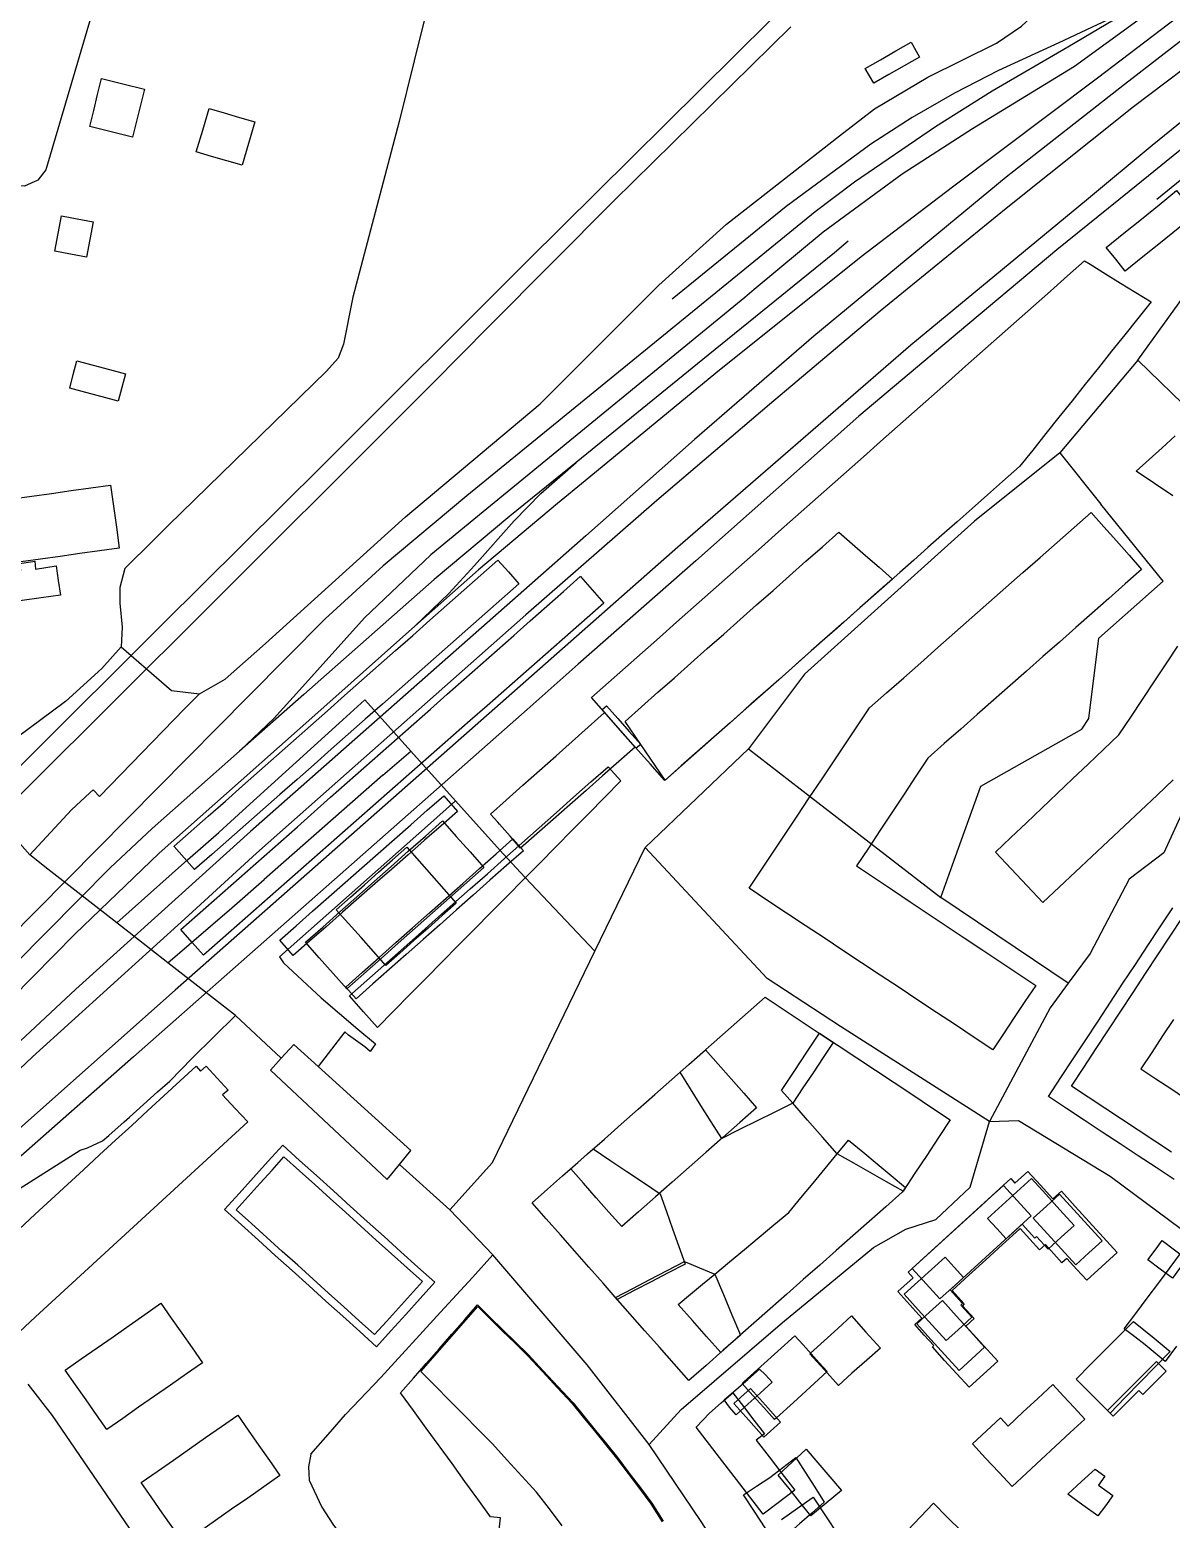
# Model space of a CAD drawing. Header units: metres. Extents: x 2526939 to 2528079, y 1150869 to 1152142.
# Drawn here: x 2527423.9 to 2527670.6, y 1151388.5 to 1151710.4 of the extents above; entities that cross this region are included whole.
import ezdxf

# ---------------------------------------------------------------- set-up
doc = ezdxf.new("R2010")
doc.units = ezdxf.units.M
for name, color, linetype in [('Buildings', 7, 'Continuous'), ('Rail', 7, 'Continuous'), ('Roads', 7, 'Continuous')]:
    doc.layers.add(name, color=color, linetype=linetype)

msp = doc.modelspace()

# ---------------------------------------------------------------- linework, layer by layer
at = {"layer": 'Buildings'}
for points in [[(2527604.447, 1151702.004), (2527607.752, 1151703.896), (2527611.057, 1151705.788), (2527614.362, 1151707.68), (2527616.196, 1151704.476), (2527612.891, 1151702.584), (2527609.586, 1151700.692), (2527606.281, 1151698.8), (2527604.447, 1151702.004)], [(2527448.7, 1151697.546), (2527447.843, 1151694.094), (2527446.987, 1151690.643), (2527446.13, 1151687.191), (2527441.512, 1151688.338), (2527436.894, 1151689.485), (2527437.751, 1151692.936), (2527438.608, 1151696.388), (2527439.465, 1151699.839), (2527444.083, 1151698.693), (2527448.7, 1151697.546)], [(2527472.554, 1151690.475), (2527471.177, 1151685.774), (2527469.8, 1151681.073), (2527466.509, 1151682.036), (2527463.219, 1151682.998), (2527459.928, 1151683.961), (2527461.304, 1151688.664), (2527462.68, 1151693.366), (2527465.971, 1151692.402), (2527469.263, 1151691.439), (2527472.554, 1151690.475)], [(2527675.873, 1151670.499), (2527672.068, 1151667.426), (2527668.263, 1151664.353), (2527664.459, 1151661.279), (2527660.654, 1151658.206), (2527658.587, 1151660.765), (2527656.52, 1151663.324), (2527660.325, 1151666.397), (2527664.13, 1151669.471), (2527667.934, 1151672.544), (2527671.739, 1151675.617), (2527673.806, 1151673.058), (2527675.873, 1151670.499)], [(2527437.64, 1151668.86), (2527436.92, 1151665.047), (2527436.199, 1151661.234), (2527432.76, 1151661.884), (2527429.321, 1151662.534), (2527430.041, 1151666.347), (2527430.761, 1151670.159), (2527434.201, 1151669.51), (2527437.64, 1151668.86)], [(2527605.819, 1151587.678), (2527602.097, 1151584.383), (2527598.375, 1151581.088), (2527594.654, 1151577.793), (2527590.932, 1151574.497), (2527587.21, 1151571.202), (2527583.489, 1151567.907), (2527579.767, 1151564.612), (2527576.045, 1151561.317), (2527572.323, 1151558.022), (2527568.602, 1151554.726), (2527564.88, 1151551.431), (2527561.158, 1151548.136), (2527557.984, 1151551.721), (2527554.81, 1151555.306), (2527551.637, 1151558.89), (2527548.463, 1151562.475), (2527545.289, 1151566.06), (2527548.964, 1151569.314), (2527552.639, 1151572.567), (2527556.314, 1151575.821), (2527559.988, 1151579.074), (2527563.663, 1151582.328), (2527567.338, 1151585.582), (2527571.013, 1151588.835), (2527574.688, 1151592.089), (2527578.363, 1151595.343), (2527582.038, 1151598.596), (2527585.712, 1151601.85), (2527589.387, 1151605.103), (2527593.062, 1151608.357), (2527596.737, 1151611.611), (2527600.412, 1151614.864), (2527604.087, 1151618.118), (2527607.762, 1151621.372), (2527611.437, 1151624.625), (2527615.111, 1151627.879), (2527618.786, 1151631.132), (2527622.461, 1151634.386), (2527626.136, 1151637.64), (2527629.811, 1151640.893), (2527633.486, 1151644.147), (2527637.161, 1151647.401), (2527640.835, 1151650.654), (2527644.51, 1151653.908), (2527648.185, 1151657.161), (2527651.86, 1151660.415), (2527653.056, 1151659.688), (2527656.344, 1151657.656), (2527659.633, 1151655.623), (2527662.921, 1151653.59), (2527666.209, 1151651.558), (2527663.368, 1151648.002), (2527660.527, 1151644.445), (2527657.687, 1151640.889), (2527654.846, 1151637.332), (2527652.005, 1151633.776), (2527649.164, 1151630.22), (2527646.323, 1151626.663), (2527643.483, 1151623.107), (2527640.642, 1151619.55), (2527637.801, 1151615.994), (2527634.142, 1151612.754), (2527630.867, 1151609.855), (2527627.592, 1151606.955), (2527624.317, 1151604.056), (2527621.042, 1151601.156), (2527617.997, 1151598.46), (2527614.953, 1151595.765), (2527611.908, 1151593.069), (2527608.864, 1151590.374), (2527605.819, 1151587.678)], [(2527444.646, 1151636.023), (2527443.861, 1151633.077), (2527443.075, 1151630.13), (2527439.571, 1151631.064), (2527436.067, 1151631.999), (2527432.563, 1151632.933), (2527433.349, 1151635.879), (2527434.134, 1151638.824), (2527437.638, 1151637.89), (2527441.142, 1151636.957), (2527444.646, 1151636.023)], [(2527443.286, 1151598.376), (2527439.036, 1151597.775), (2527434.785, 1151597.174), (2527430.535, 1151596.573), (2527426.285, 1151595.973), (2527422.035, 1151595.372), (2527417.784, 1151594.771), (2527413.534, 1151594.17), (2527412.892, 1151598.707), (2527412.251, 1151603.243), (2527411.609, 1151607.78), (2527415.86, 1151608.381), (2527420.11, 1151608.982), (2527424.361, 1151609.583), (2527428.611, 1151610.185), (2527432.862, 1151610.786), (2527437.112, 1151611.387), (2527441.363, 1151611.988), (2527442.004, 1151607.451), (2527442.645, 1151602.913), (2527443.286, 1151598.376)], [(2527641.293, 1151503.849), (2527638.978, 1151500.379), (2527636.662, 1151496.908), (2527634.347, 1151493.438), (2527632.031, 1151489.967), (2527627.979, 1151492.651), (2527623.927, 1151495.336), (2527619.875, 1151498.02), (2527615.823, 1151500.705), (2527611.771, 1151503.389), (2527607.719, 1151506.074), (2527603.667, 1151508.758), (2527599.615, 1151511.443), (2527595.563, 1151514.127), (2527591.511, 1151516.812), (2527587.459, 1151519.496), (2527583.407, 1151522.181), (2527579.355, 1151524.865), (2527581.959, 1151528.766), (2527584.564, 1151532.666), (2527587.168, 1151536.567), (2527589.772, 1151540.467), (2527592.377, 1151544.368), (2527594.981, 1151548.269), (2527597.585, 1151552.169), (2527600.189, 1151556.07), (2527602.794, 1151559.97), (2527605.398, 1151563.871), (2527609.081, 1151567.116), (2527612.763, 1151570.361), (2527616.446, 1151573.606), (2527620.128, 1151576.851), (2527623.811, 1151580.096), (2527627.494, 1151583.341), (2527631.176, 1151586.585), (2527634.859, 1151589.83), (2527638.542, 1151593.075), (2527642.224, 1151596.32), (2527645.907, 1151599.565), (2527649.589, 1151602.81), (2527653.272, 1151606.055), (2527656, 1151602.978), (2527658.727, 1151599.9), (2527661.455, 1151596.823), (2527664.182, 1151593.745), (2527660.629, 1151590.61), (2527657.075, 1151587.475), (2527653.522, 1151584.34), (2527649.968, 1151581.205), (2527646.415, 1151578.07), (2527642.862, 1151574.935), (2527639.308, 1151571.8), (2527635.755, 1151568.665), (2527632.202, 1151565.53), (2527628.648, 1151562.395), (2527625.095, 1151559.26), (2527621.541, 1151556.125), (2527617.988, 1151552.99), (2527615.421, 1151549.105), (2527612.854, 1151545.219), (2527610.288, 1151541.333), (2527607.721, 1151537.448), (2527605.154, 1151533.563), (2527602.587, 1151529.677), (2527606.458, 1151527.094), (2527610.328, 1151524.511), (2527614.199, 1151521.929), (2527618.069, 1151519.346), (2527621.94, 1151516.763), (2527625.811, 1151514.18), (2527629.681, 1151511.597), (2527633.552, 1151509.015), (2527637.422, 1151506.432), (2527641.293, 1151503.849)], [(2527610.341, 1151591.682), (2527606.832, 1151588.575), (2527603.323, 1151585.468), (2527599.814, 1151582.361), (2527596.305, 1151579.255), (2527592.796, 1151576.148), (2527589.287, 1151573.041), (2527585.778, 1151569.934), (2527582.268, 1151566.827), (2527578.759, 1151563.72), (2527575.25, 1151560.613), (2527571.741, 1151557.507), (2527568.232, 1151554.4), (2527564.723, 1151551.293), (2527561.214, 1151548.186), (2527559.052, 1151551.37), (2527556.891, 1151554.554), (2527554.729, 1151557.738), (2527552.567, 1151560.922), (2527556.12, 1151564.067), (2527559.673, 1151567.213), (2527563.225, 1151570.358), (2527566.778, 1151573.504), (2527570.331, 1151576.649), (2527573.884, 1151579.795), (2527577.436, 1151582.94), (2527580.989, 1151586.086), (2527584.542, 1151589.231), (2527588.095, 1151592.377), (2527591.647, 1151595.522), (2527595.2, 1151598.668), (2527598.753, 1151601.813), (2527601.65, 1151599.28), (2527604.547, 1151596.748), (2527607.444, 1151594.215), (2527610.341, 1151591.682)], [(2527417.294, 1151592.805), (2527421.988, 1151593.545), (2527421.818, 1151595.069), (2527425.057, 1151595.527), (2527425.188, 1151593.8), (2527429.667, 1151594.501), (2527430.11, 1151591.363), (2527430.553, 1151588.225), (2527426.431, 1151587.643), (2527422.31, 1151587.06), (2527418.188, 1151586.478), (2527417.741, 1151589.642), (2527417.294, 1151592.805)], [(2527529.625, 1151590.633), (2527525.937, 1151587.384), (2527522.25, 1151584.134), (2527518.562, 1151580.885), (2527514.875, 1151577.636), (2527511.187, 1151574.386), (2527507.5, 1151571.137), (2527503.812, 1151567.888), (2527500.124, 1151564.638), (2527496.437, 1151561.389), (2527492.749, 1151558.14), (2527489.062, 1151554.891), (2527485.374, 1151551.641), (2527481.686, 1151548.392), (2527477.999, 1151545.143), (2527474.311, 1151541.893), (2527470.624, 1151538.644), (2527466.936, 1151535.395), (2527463.249, 1151532.145), (2527459.561, 1151528.896), (2527457.333, 1151531.404), (2527455.105, 1151533.911), (2527455.155, 1151533.955), (2527458.835, 1151537.208), (2527462.515, 1151540.462), (2527466.196, 1151543.715), (2527469.876, 1151546.969), (2527473.556, 1151550.222), (2527477.236, 1151553.476), (2527480.916, 1151556.729), (2527484.597, 1151559.983), (2527488.277, 1151563.236), (2527491.957, 1151566.49), (2527495.637, 1151569.743), (2527499.318, 1151572.997), (2527502.998, 1151576.25), (2527506.678, 1151579.504), (2527510.358, 1151582.757), (2527514.038, 1151586.011), (2527517.719, 1151589.264), (2527521.399, 1151592.518), (2527525.079, 1151595.771), (2527527.352, 1151593.202), (2527529.625, 1151590.633)], [(2527547.968, 1151586.458), (2527544.363, 1151583.288), (2527540.759, 1151580.118), (2527537.154, 1151576.948), (2527533.549, 1151573.778), (2527529.944, 1151570.607), (2527526.34, 1151567.437), (2527522.735, 1151564.267), (2527519.13, 1151561.097), (2527515.525, 1151557.927), (2527511.921, 1151554.757), (2527508.316, 1151551.587), (2527504.711, 1151548.417), (2527501.106, 1151545.246), (2527497.502, 1151542.076), (2527493.897, 1151538.906), (2527490.292, 1151535.736), (2527486.687, 1151532.566), (2527483.083, 1151529.396), (2527479.478, 1151526.226), (2527475.873, 1151523.056), (2527472.268, 1151519.885), (2527468.664, 1151516.715), (2527465.059, 1151513.545), (2527461.454, 1151510.375), (2527459.026, 1151513.15), (2527456.598, 1151515.925), (2527460.193, 1151519.103), (2527463.788, 1151522.281), (2527467.383, 1151525.459), (2527470.978, 1151528.637), (2527474.573, 1151531.815), (2527478.168, 1151534.993), (2527481.763, 1151538.171), (2527485.358, 1151541.349), (2527488.953, 1151544.527), (2527492.548, 1151547.705), (2527496.143, 1151550.883), (2527499.738, 1151554.061), (2527503.333, 1151557.238), (2527506.928, 1151560.416), (2527510.523, 1151563.594), (2527514.118, 1151566.772), (2527517.713, 1151569.95), (2527521.308, 1151573.128), (2527524.903, 1151576.306), (2527528.498, 1151579.484), (2527532.093, 1151582.662), (2527535.688, 1151585.84), (2527539.283, 1151589.018), (2527542.878, 1151592.196), (2527542.916, 1151592.23), (2527545.442, 1151589.344), (2527547.968, 1151586.458)], [(2527554.752, 1151555.372), (2527551.215, 1151552.247), (2527547.677, 1151549.122), (2527544.14, 1151545.997), (2527540.602, 1151542.873), (2527537.065, 1151539.748), (2527533.527, 1151536.623), (2527529.99, 1151533.498), (2527527.714, 1151536.093), (2527525.438, 1151538.688), (2527525.048, 1151539.133), (2527523.49, 1151540.909), (2527526.88, 1151543.921), (2527530.473, 1151547.113), (2527534.065, 1151550.306), (2527537.658, 1151553.498), (2527541.125, 1151556.578), (2527544.592, 1151559.659), (2527548.059, 1151562.739), (2527548.154, 1151562.824), (2527551.453, 1151559.098), (2527554.752, 1151555.372)], [(2527555.938, 1151555.956), (2527554.983, 1151555.111), (2527552.52, 1151557.892), (2527550.058, 1151560.674), (2527547.595, 1151563.455), (2527548.55, 1151564.301), (2527551.013, 1151561.519), (2527553.475, 1151558.738), (2527555.938, 1151555.956)], [(2527551.655, 1151548.043), (2527548.148, 1151544.493), (2527544.64, 1151540.942), (2527541.133, 1151537.392), (2527537.626, 1151533.842), (2527534.119, 1151530.292), (2527530.611, 1151526.741), (2527527.104, 1151523.191), (2527523.597, 1151519.641), (2527520.09, 1151516.091), (2527516.582, 1151512.54), (2527513.075, 1151508.99), (2527509.568, 1151505.44), (2527506.061, 1151501.89), (2527502.553, 1151498.339), (2527499.046, 1151494.789), (2527496.028, 1151498.194), (2527493.01, 1151501.599), (2527496.735, 1151504.901), (2527500.461, 1151508.203), (2527504.186, 1151511.506), (2527507.912, 1151514.808), (2527511.637, 1151518.11), (2527515.363, 1151521.412), (2527519.088, 1151524.714), (2527522.814, 1151528.017), (2527526.539, 1151531.319), (2527530.265, 1151534.621), (2527533.99, 1151537.923), (2527537.716, 1151541.225), (2527541.441, 1151544.528), (2527545.167, 1151547.83), (2527548.892, 1151551.132), (2527551.655, 1151548.043)], [(2527516.353, 1151541.448), (2527512.803, 1151538.337), (2527509.252, 1151535.227), (2527505.702, 1151532.116), (2527502.151, 1151529.005), (2527498.601, 1151525.895), (2527495.051, 1151522.784), (2527491.5, 1151519.673), (2527487.95, 1151516.562), (2527484.399, 1151513.452), (2527480.849, 1151510.341), (2527477.943, 1151513.657), (2527481.487, 1151516.775), (2527485.031, 1151519.893), (2527488.575, 1151523.011), (2527492.119, 1151526.129), (2527495.663, 1151529.248), (2527499.206, 1151532.366), (2527502.75, 1151535.484), (2527506.294, 1151538.602), (2527509.838, 1151541.72), (2527513.382, 1151544.838), (2527516.353, 1151541.448)], [(2527522.05, 1151529.367), (2527518.349, 1151526.087), (2527514.649, 1151522.807), (2527510.948, 1151519.527), (2527507.248, 1151516.247), (2527503.547, 1151512.967), (2527499.846, 1151509.687), (2527496.146, 1151506.407), (2527492.445, 1151503.127), (2527489.474, 1151506.479), (2527486.502, 1151509.832), (2527483.531, 1151513.184), (2527487.232, 1151516.464), (2527490.932, 1151519.745), (2527494.633, 1151523.025), (2527498.333, 1151526.305), (2527502.034, 1151529.585), (2527505.734, 1151532.866), (2527509.435, 1151536.146), (2527513.135, 1151539.426), (2527516.107, 1151536.073), (2527519.078, 1151532.72), (2527522.05, 1151529.367)], [(2527530.589, 1151532.981), (2527526.976, 1151529.782), (2527523.362, 1151526.583), (2527519.749, 1151523.383), (2527516.135, 1151520.184), (2527512.522, 1151516.985), (2527508.908, 1151513.786), (2527505.295, 1151510.587), (2527501.681, 1151507.387), (2527498.068, 1151504.188), (2527494.454, 1151500.989), (2527492.209, 1151503.524), (2527495.822, 1151506.723), (2527499.436, 1151509.922), (2527503.05, 1151513.122), (2527506.663, 1151516.321), (2527510.277, 1151519.52), (2527513.89, 1151522.719), (2527517.504, 1151525.918), (2527521.117, 1151529.118), (2527524.731, 1151532.317), (2527528.344, 1151535.516), (2527530.589, 1151532.981)], [(2527516.082, 1151521.654), (2527513.039, 1151518.957), (2527509.996, 1151516.259), (2527506.952, 1151513.562), (2527503.909, 1151510.864), (2527500.866, 1151508.167), (2527498.192, 1151511.184), (2527495.518, 1151514.201), (2527492.843, 1151517.218), (2527490.169, 1151520.235), (2527493.212, 1151522.932), (2527496.255, 1151525.63), (2527499.298, 1151528.327), (2527502.341, 1151531.025), (2527505.384, 1151533.722), (2527508.059, 1151530.705), (2527510.733, 1151527.688), (2527513.408, 1151524.671), (2527516.082, 1151521.654)], [(2527588.792, 1151478.418), (2527584.954, 1151476.513), (2527581.116, 1151474.609), (2527577.278, 1151472.704), (2527573.44, 1151470.799), (2527571.196, 1151474.378), (2527568.953, 1151477.957), (2527566.709, 1151481.536), (2527564.465, 1151485.115), (2527568.14, 1151488.356), (2527571.816, 1151491.597), (2527575.491, 1151494.838), (2527579.167, 1151498.079), (2527582.842, 1151501.32), (2527586.523, 1151498.883), (2527590.204, 1151496.447), (2527593.884, 1151494.01), (2527597.565, 1151491.573), (2527595.372, 1151488.284), (2527593.179, 1151484.996), (2527590.985, 1151481.707), (2527588.792, 1151478.418)], [(2527622.835, 1151474.843), (2527620.284, 1151470.994), (2527617.733, 1151467.145), (2527615.181, 1151463.295), (2527612.63, 1151459.446), (2527609.078, 1151461.452), (2527605.526, 1151463.458), (2527601.973, 1151465.465), (2527598.421, 1151467.471), (2527595.208, 1151471.118), (2527591.995, 1151474.766), (2527588.782, 1151478.413), (2527586.336, 1151481.168), (2527589.073, 1151485.302), (2527591.81, 1151489.437), (2527594.547, 1151493.571), (2527598.588, 1151490.896), (2527602.629, 1151488.22), (2527606.67, 1151485.545), (2527610.712, 1151482.869), (2527614.753, 1151480.194), (2527618.794, 1151477.518), (2527622.835, 1151474.843)], [(2527580.99, 1151477.451), (2527577.347, 1151474.239), (2527573.704, 1151471.026), (2527570.061, 1151467.814), (2527566.419, 1151464.602), (2527562.776, 1151461.389), (2527559.133, 1151458.177), (2527555.49, 1151454.964), (2527551.847, 1151451.752), (2527549.089, 1151454.879), (2527546.332, 1151458.007), (2527543.574, 1151461.134), (2527540.816, 1151464.261), (2527544.459, 1151467.473), (2527548.102, 1151470.686), (2527551.745, 1151473.898), (2527555.388, 1151477.111), (2527559.03, 1151480.323), (2527562.673, 1151483.535), (2527566.316, 1151486.748), (2527569.959, 1151489.96), (2527572.717, 1151486.833), (2527575.475, 1151483.706), (2527578.232, 1151480.578), (2527580.99, 1151477.451)], [(2527605.319, 1151452.881), (2527601.753, 1151449.737), (2527598.188, 1151446.592), (2527594.622, 1151443.448), (2527591.056, 1151440.303), (2527587.491, 1151437.159), (2527583.925, 1151434.014), (2527580.359, 1151430.87), (2527576.794, 1151427.725), (2527573.228, 1151424.581), (2527570.173, 1151428.04), (2527567.117, 1151431.5), (2527564.062, 1151434.959), (2527566.693, 1151437.144), (2527569.325, 1151439.329), (2527571.956, 1151441.514), (2527575.153, 1151444.169), (2527578.35, 1151446.824), (2527581.547, 1151449.479), (2527584.744, 1151452.134), (2527587.941, 1151454.789), (2527590.561, 1151457.96), (2527593.181, 1151461.13), (2527595.801, 1151464.301), (2527598.421, 1151467.471), (2527600.877, 1151470.443), (2527603.947, 1151467.892), (2527607.016, 1151465.341), (2527610.086, 1151462.79), (2527613.155, 1151460.239), (2527612.443, 1151459.164), (2527608.881, 1151456.023), (2527605.319, 1151452.881)], [(2527511.444, 1151439.719), (2527508.304, 1151436.238), (2527505.164, 1151432.757), (2527502.023, 1151429.275), (2527498.883, 1151425.794), (2527495.233, 1151429.086), (2527491.583, 1151432.378), (2527487.934, 1151435.67), (2527484.284, 1151438.962), (2527480.634, 1151442.255), (2527476.984, 1151445.547), (2527473.335, 1151448.839), (2527469.685, 1151452.131), (2527466.035, 1151455.423), (2527469.175, 1151458.904), (2527472.316, 1151462.386), (2527475.456, 1151465.867), (2527478.596, 1151469.348), (2527482.246, 1151466.056), (2527485.896, 1151462.764), (2527489.545, 1151459.472), (2527493.195, 1151456.18), (2527496.845, 1151452.887), (2527500.495, 1151449.595), (2527504.144, 1151446.303), (2527507.794, 1151443.011), (2527511.444, 1151439.719)], [(2527508.774, 1151439.863), (2527506.193, 1151437.001), (2527503.612, 1151434.14), (2527501.03, 1151431.278), (2527498.449, 1151428.416), (2527495.126, 1151431.413), (2527491.803, 1151434.411), (2527488.48, 1151437.408), (2527485.157, 1151440.406), (2527481.833, 1151443.403), (2527478.51, 1151446.401), (2527475.187, 1151449.398), (2527471.864, 1151452.396), (2527468.541, 1151455.393), (2527471.122, 1151458.255), (2527473.704, 1151461.116), (2527476.285, 1151463.978), (2527478.866, 1151466.839), (2527482.189, 1151463.842), (2527485.512, 1151460.844), (2527488.835, 1151457.847), (2527492.158, 1151454.85), (2527495.482, 1151451.852), (2527498.805, 1151448.855), (2527502.128, 1151445.858), (2527505.451, 1151442.86), (2527508.774, 1151439.863)], [(2527565.559, 1151443.671), (2527561.892, 1151441.759), (2527558.225, 1151439.847), (2527554.557, 1151437.934), (2527550.89, 1151436.022), (2527547.821, 1151439.503), (2527544.752, 1151442.983), (2527541.683, 1151446.464), (2527538.613, 1151449.945), (2527535.544, 1151453.425), (2527532.475, 1151456.906), (2527535.778, 1151459.819), (2527539.081, 1151462.732), (2527542.384, 1151465.644), (2527545.687, 1151468.557), (2527549.3, 1151466.122), (2527552.914, 1151463.688), (2527556.527, 1151461.253), (2527560.14, 1151458.818), (2527561.495, 1151455.031), (2527562.85, 1151451.245), (2527564.204, 1151447.458), (2527565.559, 1151443.671)], [(2527639.609, 1151463.688), (2527642.31, 1151460.719), (2527645.01, 1151457.75), (2527646.833, 1151459.409), (2527649.851, 1151456.092), (2527652.869, 1151452.775), (2527655.886, 1151449.457), (2527658.904, 1151446.14), (2527655.614, 1151443.147), (2527652.323, 1151440.153), (2527650.166, 1151442.524), (2527648.009, 1151444.894), (2527646.965, 1151443.944), (2527645.18, 1151445.906), (2527643.394, 1151447.868), (2527642.138, 1151446.726), (2527640.039, 1151449.033), (2527637.94, 1151451.34), (2527637.756, 1151451.174), (2527634.122, 1151447.866), (2527630.487, 1151444.559), (2527626.853, 1151441.251), (2527623.218, 1151437.943), (2527625.863, 1151435.035), (2527625.448, 1151434.658), (2527627.979, 1151431.875), (2527626.188, 1151430.245), (2527628.49, 1151427.715), (2527630.792, 1151425.185), (2527633.094, 1151422.655), (2527630.002, 1151419.842), (2527626.909, 1151417.029), (2527624.261, 1151419.939), (2527621.613, 1151422.85), (2527618.965, 1151425.76), (2527619.279, 1151426.043), (2527617.213, 1151428.325), (2527615.146, 1151430.606), (2527616.69, 1151432.004), (2527614.101, 1151434.865), (2527611.511, 1151437.725), (2527614.798, 1151440.716), (2527613.709, 1151441.915), (2527616.883, 1151444.802), (2527620.056, 1151447.69), (2527623.23, 1151450.577), (2527626.403, 1151453.464), (2527629.577, 1151456.351), (2527632.75, 1151459.239), (2527635.924, 1151462.126), (2527636.815, 1151461.146), (2527639.609, 1151463.688)], [(2527640.316, 1151454.065), (2527637.03, 1151451.075), (2527633.744, 1151448.085), (2527630.458, 1151445.096), (2527627.172, 1151442.106), (2527623.886, 1151439.116), (2527620.6, 1151436.126), (2527617.599, 1151439.425), (2527614.598, 1151442.724), (2527617.884, 1151445.714), (2527621.17, 1151448.704), (2527624.456, 1151451.693), (2527627.742, 1151454.683), (2527631.028, 1151457.673), (2527634.314, 1151460.663), (2527637.315, 1151457.364), (2527640.316, 1151454.065)], [(2527640.385, 1151462.159), (2527643.459, 1151458.781), (2527646.534, 1151455.402), (2527649.608, 1151452.024), (2527646.781, 1151449.452), (2527643.954, 1151446.88), (2527641.493, 1151449.585), (2527641.1, 1151449.228), (2527638.336, 1151452.265), (2527634.909, 1151449.146), (2527632.91, 1151451.343), (2527630.911, 1151453.54), (2527634.069, 1151456.413), (2527637.227, 1151459.286), (2527640.385, 1151462.159)], [(2527655.653, 1151448.675), (2527652.797, 1151446.077), (2527649.941, 1151443.479), (2527646.878, 1151446.846), (2527643.814, 1151450.213), (2527640.751, 1151453.58), (2527643.608, 1151456.178), (2527646.464, 1151458.775), (2527649.527, 1151455.408), (2527652.59, 1151452.042), (2527655.653, 1151448.675)], [(2527673.946, 1151444.755), (2527672.387, 1151442.669), (2527670.828, 1151440.583), (2527668.172, 1151442.569), (2527665.515, 1151444.554), (2527667.075, 1151446.64), (2527668.634, 1151448.725), (2527671.29, 1151446.74), (2527673.946, 1151444.755)], [(2527577.484, 1151428.332), (2527573.769, 1151425.056), (2527570.054, 1151421.779), (2527566.339, 1151418.503), (2527563.176, 1151422.09), (2527560.013, 1151425.677), (2527556.851, 1151429.263), (2527553.688, 1151432.85), (2527550.525, 1151436.437), (2527554.239, 1151438.373), (2527557.953, 1151440.31), (2527561.666, 1151442.247), (2527565.38, 1151444.183), (2527568.668, 1151442.849), (2527571.956, 1151441.514), (2527573.799, 1151437.12), (2527575.641, 1151432.726), (2527577.484, 1151428.332)], [(2527624.47, 1151429.41), (2527621.971, 1151427.139), (2527618.94, 1151430.47), (2527615.91, 1151433.802), (2527612.879, 1151437.133), (2527615.821, 1151439.81), (2527618.763, 1151442.486), (2527621.705, 1151445.163), (2527623.704, 1151442.965), (2527625.703, 1151440.768), (2527622.788, 1151438.116), (2527625.509, 1151435.125), (2527625.135, 1151434.785), (2527627.509, 1151432.176), (2527624.47, 1151429.41)], [(2527461.251, 1151422.326), (2527457.805, 1151419.921), (2527454.359, 1151417.517), (2527450.913, 1151415.112), (2527447.466, 1151412.707), (2527444.02, 1151410.303), (2527440.574, 1151407.898), (2527438.332, 1151411.111), (2527436.09, 1151414.324), (2527433.847, 1151417.537), (2527431.605, 1151420.75), (2527435.051, 1151423.155), (2527438.498, 1151425.56), (2527441.944, 1151427.965), (2527445.39, 1151430.369), (2527448.837, 1151432.774), (2527452.283, 1151435.179), (2527454.525, 1151431.966), (2527456.767, 1151428.753), (2527459.009, 1151425.539), (2527461.251, 1151422.326)], [(2527630.258, 1151425.731), (2527627.489, 1151423.213), (2527624.72, 1151420.694), (2527621.675, 1151424.04), (2527618.631, 1151427.387), (2527615.586, 1151430.733), (2527618.355, 1151433.252), (2527621.125, 1151435.771), (2527624.169, 1151432.424), (2527627.214, 1151429.078), (2527630.258, 1151425.731)], [(2527598.671, 1151417.452), (2527595.571, 1151420.869), (2527592.471, 1151424.285), (2527592.629, 1151424.42), (2527595.586, 1151427.097), (2527598.542, 1151429.774), (2527601.499, 1151432.451), (2527604.624, 1151428.961), (2527607.749, 1151425.471), (2527604.799, 1151422.891), (2527601.599, 1151420.061), (2527598.671, 1151417.452)], [(2527670.356, 1151424.8), (2527667.109, 1151421.467), (2527663.862, 1151418.135), (2527660.615, 1151414.802), (2527657.368, 1151411.469), (2527654.914, 1151413.915), (2527652.459, 1151416.361), (2527650.005, 1151418.807), (2527653.108, 1151421.927), (2527656.212, 1151425.046), (2527659.315, 1151428.166), (2527662.418, 1151431.286), (2527664.643, 1151429.461), (2527666.867, 1151427.636), (2527670.356, 1151424.8)], [(2527584.867, 1151410.067), (2527582.523, 1151412.663), (2527580.18, 1151415.26), (2527577.836, 1151417.856), (2527578.229, 1151418.21), (2527581.892, 1151421.523), (2527585.556, 1151424.837), (2527589.219, 1151428.15), (2527589.244, 1151428.177), (2527591.012, 1151426.219), (2527592.779, 1151424.262), (2527594.503, 1151422.344), (2527596.227, 1151420.427), (2527592.584, 1151417.095), (2527588.942, 1151413.762), (2527585.299, 1151410.43), (2527584.867, 1151410.067)], [(2527669.501, 1151420.538), (2527666.969, 1151417.997), (2527664.438, 1151415.456), (2527663.556, 1151416.334), (2527660.798, 1151413.567), (2527658.04, 1151410.799), (2527656.814, 1151412.021), (2527660.341, 1151415.56), (2527663.867, 1151419.099), (2527667.394, 1151422.638), (2527669.501, 1151420.538)], [(2527584.375, 1151418.128), (2527581.785, 1151415.785), (2527579.196, 1151413.441), (2527576.606, 1151411.098), (2527575.132, 1151412.728), (2527574.001, 1151414.311), (2527576.542, 1151416.528), (2527579.083, 1151418.744), (2527581.624, 1151420.961), (2527582.899, 1151419.76), (2527584.375, 1151418.128)], [(2527585.366, 1151391.865), (2527582.402, 1151389.591), (2527579.509, 1151393.359), (2527576.616, 1151397.127), (2527573.722, 1151400.896), (2527570.829, 1151404.664), (2527567.936, 1151408.432), (2527570.786, 1151411.475), (2527573.327, 1151413.666), (2527575.868, 1151415.856), (2527578.141, 1151412.904), (2527580.415, 1151409.953), (2527582.688, 1151407.001), (2527580.92, 1151405.642), (2527583.688, 1151402.039), (2527586.457, 1151398.435), (2527589.225, 1151394.832), (2527585.366, 1151391.865)], [(2527586.17, 1151409.516), (2527582.55, 1151406.284), (2527579.305, 1151409.92), (2527576.059, 1151413.555), (2527579.679, 1151416.788), (2527582.925, 1151413.152), (2527586.17, 1151409.516)], [(2527651.876, 1151410.159), (2527648.738, 1151407.244), (2527645.599, 1151404.329), (2527642.461, 1151401.415), (2527639.322, 1151398.5), (2527636.184, 1151395.585), (2527633.324, 1151398.665), (2527630.463, 1151401.745), (2527627.603, 1151404.825), (2527630.636, 1151407.642), (2527633.669, 1151410.458), (2527635.331, 1151408.668), (2527638.54, 1151411.648), (2527641.75, 1151414.628), (2527644.959, 1151417.608), (2527647.265, 1151415.125), (2527649.57, 1151412.642), (2527651.876, 1151410.159)], [(2527477.995, 1151397.948), (2527474.517, 1151395.521), (2527471.039, 1151393.094), (2527467.561, 1151390.667), (2527464.082, 1151388.239), (2527460.604, 1151385.812), (2527457.126, 1151383.385), (2527454.848, 1151386.65), (2527452.57, 1151389.916), (2527450.291, 1151393.181), (2527448.013, 1151396.446), (2527451.491, 1151398.873), (2527454.969, 1151401.3), (2527458.447, 1151403.727), (2527461.925, 1151406.154), (2527465.403, 1151408.581), (2527468.881, 1151411.008), (2527471.16, 1151407.743), (2527473.438, 1151404.478), (2527475.717, 1151401.213), (2527477.995, 1151397.948)], [(2527590.226, 1151387.5), (2527587.723, 1151385.307), (2527585.22, 1151383.115), (2527582.866, 1151386.673), (2527580.513, 1151390.23), (2527578.159, 1151393.788), (2527580.996, 1151395.664), (2527583.833, 1151397.54), (2527586.637, 1151399.715), (2527589.44, 1151401.89), (2527591.491, 1151398.662), (2527593.543, 1151395.433), (2527595.594, 1151392.205), (2527592.91, 1151389.853), (2527590.226, 1151387.5)], [(2527599.32, 1151394.726), (2527596.006, 1151392.008), (2527592.691, 1151389.289), (2527590.349, 1151392.212), (2527588.008, 1151395.136), (2527585.666, 1151398.059), (2527588.683, 1151400.875), (2527591.7, 1151403.69), (2527594.24, 1151400.702), (2527596.78, 1151397.714), (2527599.32, 1151394.726)], [(2527657.93, 1151393.624), (2527656.34, 1151391.428), (2527654.75, 1151389.231), (2527651.493, 1151391.59), (2527648.235, 1151393.948), (2527651.188, 1151396.661), (2527654.141, 1151399.374), (2527656.263, 1151397.839), (2527654.834, 1151395.866), (2527657.93, 1151393.624)]]:
    msp.add_lwpolyline(points, close=True, dxfattribs=at)
for points in [[(2527670.893, 1151609.685), (2527666.961, 1151612.323), (2527663.029, 1151614.962), (2527665.838, 1151617.513), (2527668.647, 1151620.063), (2527671.456, 1151622.614)], [(2527671.026, 1151548.321), (2527667.503, 1151545.003), (2527663.98, 1151541.685), (2527660.457, 1151538.367), (2527656.934, 1151535.049), (2527653.41, 1151531.73), (2527649.887, 1151528.412), (2527646.364, 1151525.094), (2527642.841, 1151521.776), (2527639.428, 1151525.404), (2527636.016, 1151529.031), (2527632.603, 1151532.659), (2527635.937, 1151535.828), (2527639.272, 1151538.996), (2527642.606, 1151542.165), (2527645.941, 1151545.333), (2527649.275, 1151548.502), (2527652.609, 1151551.67), (2527655.944, 1151554.839), (2527659.278, 1151558.007), (2527661.824, 1151561.837), (2527664.37, 1151565.666), (2527666.917, 1151569.496), (2527669.463, 1151573.326), (2527672.009, 1151577.155)], [(2527671.218, 1151461.953), (2527667.334, 1151464.513), (2527663.449, 1151467.072), (2527659.565, 1151469.632), (2527655.681, 1151472.191), (2527651.797, 1151474.751), (2527647.912, 1151477.31), (2527644.028, 1151479.87), (2527646.715, 1151483.947), (2527649.401, 1151488.023), (2527652.088, 1151492.1), (2527654.774, 1151496.177), (2527657.461, 1151500.253), (2527660.147, 1151504.33), (2527662.834, 1151508.407), (2527665.52, 1151512.483), (2527668.207, 1151516.56), (2527670.893, 1151520.636)], [(2527670.643, 1151467.845), (2527667.037, 1151470.222), (2527663.43, 1151472.598), (2527659.824, 1151474.975), (2527656.217, 1151477.352), (2527652.611, 1151479.728), (2527649.004, 1151482.105), (2527651.674, 1151486.157), (2527654.345, 1151490.209), (2527657.015, 1151494.261), (2527659.685, 1151498.313), (2527662.356, 1151502.365), (2527665.026, 1151506.417), (2527667.696, 1151510.469), (2527670.366, 1151514.521), (2527673.037, 1151518.572)], [(2527671.064, 1151496.525), (2527668.716, 1151492.962), (2527666.369, 1151489.4), (2527664.021, 1151485.838), (2527667.242, 1151483.716), (2527670.463, 1151481.593), (2527673.684, 1151479.471)], [(2527421.63, 1151451.239), (2527425.108, 1151454.437), (2527428.586, 1151457.635), (2527432.064, 1151460.834), (2527435.542, 1151464.032), (2527439.021, 1151467.23), (2527442.499, 1151470.429), (2527445.977, 1151473.627), (2527449.455, 1151476.825), (2527452.933, 1151480.023), (2527456.411, 1151483.222), (2527459.889, 1151486.42), (2527460.844, 1151485.37), (2527462.035, 1151486.429), (2527462.035, 1151486.429), (2527464.417, 1151483.849), (2527466.798, 1151481.269), (2527465.606, 1151480.211), (2527468.318, 1151477.3), (2527471.031, 1151474.39), (2527467.506, 1151471.149), (2527463.982, 1151467.908), (2527460.457, 1151464.667), (2527456.932, 1151461.425), (2527453.408, 1151458.184), (2527449.883, 1151454.943), (2527446.359, 1151451.702), (2527442.834, 1151448.461), (2527439.309, 1151445.22), (2527435.785, 1151441.979), (2527432.26, 1151438.737), (2527428.735, 1151435.496), (2527425.211, 1151432.255), (2527421.686, 1151429.014)], [(2527671.681, 1151425.907), (2527669.234, 1151422.632), (2527667.094, 1151424.424), (2527664.954, 1151426.216), (2527662.69, 1151427.947), (2527660.426, 1151429.677), (2527662.905, 1151432.993), (2527665.384, 1151436.309), (2527667.863, 1151439.626), (2527670.342, 1151442.942), (2527672.821, 1151446.258)], [(2527525.161, 1151384.359), (2527525.676, 1151388.826), (2527523.521, 1151389.05), (2527520.741, 1151392.879), (2527517.961, 1151396.708), (2527515.181, 1151400.537), (2527512.401, 1151404.367), (2527509.621, 1151408.196), (2527506.841, 1151412.025), (2527504.061, 1151415.854), (2527506.837, 1151419.018), (2527509.612, 1151422.181), (2527512.388, 1151425.345), (2527515.163, 1151428.509), (2527517.939, 1151431.672), (2527520.714, 1151434.836), (2527523.451, 1151432.149), (2527526.189, 1151429.462), (2527528.926, 1151426.775), (2527531.663, 1151424.088), (2527534.885, 1151420.617), (2527538.107, 1151417.147), (2527541.329, 1151413.676), (2527543.729, 1151410.725), (2527546.129, 1151407.773), (2527548.528, 1151404.822), (2527550.928, 1151401.87), (2527553.402, 1151398.575), (2527555.876, 1151395.281), (2527558.35, 1151391.986), (2527560.825, 1151388.101)], [(2527539.009, 1151387.123), (2527536.221, 1151390.762), (2527533.434, 1151394.4), (2527530.268, 1151397.862), (2527527.101, 1151401.323), (2527523.935, 1151404.785), (2527520.836, 1151407.921), (2527517.736, 1151411.057), (2527514.637, 1151414.192), (2527511.537, 1151417.328), (2527508.438, 1151420.464), (2527511.511, 1151423.966), (2527514.583, 1151427.469), (2527517.656, 1151430.971), (2527520.728, 1151434.473), (2527523.417, 1151431.833), (2527526.106, 1151429.194), (2527528.795, 1151426.554), (2527531.484, 1151423.914), (2527534.703, 1151420.447), (2527537.921, 1151416.98), (2527541.14, 1151413.513), (2527543.538, 1151410.564), (2527545.935, 1151407.615), (2527548.333, 1151404.665), (2527550.73, 1151401.716), (2527553.201, 1151398.425), (2527555.673, 1151395.135), (2527558.144, 1151391.844), (2527560.617, 1151387.961)], [(2527586.394, 1151388.481), (2527589.814, 1151390.888), (2527593.234, 1151393.294), (2527595.9, 1151389.256), (2527598.565, 1151385.219)], [(2527613.611, 1151386.069), (2527616.395, 1151389.027), (2527619.179, 1151391.986), (2527622.176, 1151388.985), (2527625.174, 1151385.985)]]:
    msp.add_lwpolyline(points, dxfattribs=at)
at = {"layer": 'Rail'}
for points in [[(2527746.93, 1151757.735), (2527746.54, 1151757.438), (2527731.023, 1151745.875), (2527680.335, 1151707.27), (2527662.441, 1151693.709), (2527634.923, 1151671.756), (2527607.71, 1151649.581), (2527583.763, 1151629.398), (2527559.408, 1151608.659), (2527531.145, 1151583.925), (2527480.484, 1151539.141), (2527472.93, 1151532.464), (2527458.261, 1151518.949), (2527424.505, 1151488.413), (2527395.675, 1151461.116), (2527375.913, 1151442.141), (2527349.089, 1151415.613), (2527328.43, 1151394.734), (2527279.973, 1151344.09), (2527241.834, 1151302.429)], [(2527750.317, 1151753.542), (2527735.659, 1151741.545), (2527666.456, 1151685.331), (2527652.291, 1151673.578), (2527614.339, 1151642.231), (2527564.002, 1151598.533), (2527503.785, 1151545.499), (2527455.338, 1151502.815), (2527422.391, 1151473.545), (2527378.561, 1151434.253), (2527354.843, 1151412.183), (2527331.473, 1151389.751), (2527291.443, 1151349.6), (2527269.063, 1151326.169), (2527246.329, 1151301.811), (2527226.041, 1151279.084), (2527208.724, 1151258.798), (2527191.204, 1151237.686), (2527173.075, 1151214.986)], [(2527727.794, 1151753.894), (2527717.549, 1151747.338), (2527705.981, 1151738.831), (2527675.085, 1151715.465), (2527654.653, 1151699.873), (2527623.335, 1151676.328)], [(2527743.558, 1151742.165), (2527687.37, 1151696.388), (2527661.483, 1151675.433), (2527645.889, 1151662.793), (2527624.794, 1151645.16), (2527603.088, 1151626.863), (2527567.834, 1151595.581), (2527542.455, 1151573.252), (2527531.389, 1151563.507), (2527446.376, 1151488.43), (2527406.739, 1151453.601), (2527368.661, 1151418.773), (2527334.043, 1151385.521), (2527305.813, 1151357.19), (2527267.204, 1151316.819), (2527240.014, 1151288.728)], [(2527692.773, 1151733.074), (2527682.526, 1151726.518), (2527670.96, 1151718.011), (2527649.71, 1151702.459), (2527627.629, 1151688.965), (2527612.405, 1151679.181), (2527595.391, 1151666.604), (2527580.495, 1151654.218)], [(2527669.949, 1151719.505), (2527648.207, 1151706.58), (2527631.872, 1151697.124), (2527619.636, 1151689.367), (2527602.122, 1151677.451), (2527593.645, 1151671.053), (2527518.391, 1151609.634), (2527500.317, 1151594.519), (2527487.762, 1151583.083), (2527471.096, 1151566.331)], [(2527669.949, 1151719.505), (2527659.295, 1151713.636), (2527646.296, 1151707.538), (2527633.219, 1151701.538), (2527623.775, 1151696.694), (2527614.578, 1151691.401), (2527605.646, 1151685.67), (2527587.381, 1151672.165), (2527562.776, 1151652.179)], [(2527677.618, 1151711.763), (2527660.483, 1151698.51), (2527634.891, 1151678.5), (2527593.376, 1151644.189), (2527567.569, 1151621.831), (2527544.068, 1151600.991), (2527471.644, 1151537.129), (2527433.921, 1151503.086), (2527398.836, 1151470.33), (2527380.894, 1151453.224), (2527364.301, 1151436.991), (2527329.548, 1151402.436)], [(2527623.335, 1151676.328), (2527603.581, 1151661.303)], [(2527600.763, 1151664.655), (2527597.788, 1151662.188), (2527570.529, 1151640.045), (2527542.026, 1151616.893)], [(2527603.581, 1151661.303), (2527572.19, 1151636.135), (2527543.955, 1151612.913), (2527537.946, 1151607.971), (2527520.928, 1151593.665), (2527507.111, 1151581.484)], [(2527580.495, 1151654.218), (2527578.422, 1151652.517), (2527521.901, 1151606.191)], [(2527542.026, 1151616.893), (2527527.693, 1151605.233), (2527511.336, 1151591.595), (2527483.13, 1151566.72), (2527469.278, 1151554.49)], [(2527507.111, 1151581.484), (2527514.484, 1151588.526), (2527520.029, 1151594.631), (2527528.59, 1151604.278), (2527534.375, 1151610.154), (2527542.026, 1151616.893)], [(2527521.901, 1151606.191), (2527510.6, 1151596.923), (2527496.248, 1151583.291), (2527482.196, 1151567.638), (2527476.65, 1151561.533), (2527469.278, 1151554.49)], [(2527507.111, 1151581.484), (2527486.19, 1151562.826), (2527469.649, 1151548.151), (2527451.923, 1151532.425), (2527433.663, 1151514.916), (2527410.886, 1151491.884)], [(2527471.096, 1151566.331), (2527412.468, 1151507.098)], [(2527469.278, 1151554.49), (2527450.371, 1151537.779), (2527441.34, 1151529.294), (2527420.743, 1151508.453), (2527385.015, 1151472.169), (2527372.05, 1151459.003)]]:
    msp.add_lwpolyline(points, dxfattribs=at)
at = {"layer": 'Roads'}
for points in [[(2527451.941, 1151765.036), (2527449.757, 1151757.358), (2527438.835, 1151718.968), (2527427.405, 1151680.074), (2527425.659, 1151677.851), (2527422.801, 1151676.581), (2527392.526, 1151676.733)], [(2527513.866, 1151731.311), (2527507.012, 1151703.633), (2527503.764, 1151690.551), (2527493.763, 1151652.61), (2527491.699, 1151642.45), (2527490.588, 1151639.434), (2527488.048, 1151636.576), (2527453.871, 1151603.273), (2527450.668, 1151600.083)], [(2527460.605, 1151566.9), (2527466.159, 1151570.04), (2527474.854, 1151577.768), (2527505.149, 1151605.136), (2527534.206, 1151629.554), (2527559.845, 1151655.191), (2527574.495, 1151668.378), (2527598.913, 1151687.423), (2527606.483, 1151693.284), (2527617.959, 1151700.12), (2527632.854, 1151707.445), (2527638.225, 1151711.108), (2527642.133, 1151714.771), (2527647.175, 1151718.153), (2527649.374, 1151719.276), (2527658.619, 1151723.344), (2527661.088, 1151725.125), (2527661.403, 1151725.423), (2527662.521, 1151726.478), (2527663.496, 1151728.996), (2527663.673, 1151732.245)], [(2527583.841, 1151712.323), (2527531.466, 1151660.445), (2527487.041, 1151616.098), (2527452.59, 1151581.93)], [(2527455.576, 1151578.629), (2527510.944, 1151633.907), (2527523.255, 1151646.426), (2527550.119, 1151673.409), (2527588.358, 1151711.005)], [(2527667.457, 1151673.759), (2527682.52, 1151686.024), (2527700.114, 1151699.242)], [(2527663.374, 1151638.971), (2527681.19, 1151663.759)], [(2527663.374, 1151638.971), (2527646.507, 1151618.928)], [(2527675.5, 1151627.178), (2527663.374, 1151638.971)], [(2527646.507, 1151618.928), (2527628.041, 1151604.159), (2527591.326, 1151571.101), (2527579.271, 1151554.967)], [(2527646.507, 1151618.928), (2527655.371, 1151607.844)], [(2527623.299, 1151529.924), (2527629.404, 1151546.918), (2527651.283, 1151559.215), (2527652.761, 1151561.575), (2527654.926, 1151578.934), (2527668.866, 1151591.218), (2527655.371, 1151607.844)], [(2527450.668, 1151600.083), (2527444.491, 1151593.931), (2527443.38, 1151589.856), (2527443.405, 1151586.449), (2527443.893, 1151581.284), (2527443.698, 1151576.996)], [(2527452.59, 1151581.93), (2527445.839, 1151575.15), (2527413.888, 1151543.398), (2527370.648, 1151500.281), (2527364.111, 1151493.83)], [(2527368.147, 1151491.38), (2527416.823, 1151540.109), (2527449.181, 1151572.268), (2527455.576, 1151578.629)], [(2527443.698, 1151576.996), (2527439.542, 1151572.369), (2527431.625, 1151565.193), (2527413.331, 1151551.696)], [(2527443.698, 1151576.996), (2527445.839, 1151575.15), (2527449.181, 1151572.268), (2527454.566, 1151567.625), (2527460.605, 1151566.9)], [(2527436.932, 1151545.463), (2527437.625, 1151546.137), (2527439.009, 1151544.664), (2527457.399, 1151563.617), (2527460.605, 1151566.9)], [(2527496.331, 1151565.568), (2527490.774, 1151560.515)], [(2527506.275, 1151554.51), (2527496.331, 1151565.568)], [(2527490.774, 1151560.515), (2527469.918, 1151541.583), (2527464.776, 1151536.916)], [(2527500.23, 1151549.288), (2527506.275, 1151554.51)], [(2527515.928, 1151543.776), (2527506.275, 1151554.51)], [(2527579.271, 1151554.967), (2527556.879, 1151533.666)], [(2527579.271, 1151554.967), (2527592.599, 1151544.65)], [(2527683.297, 1151553.032), (2527672.854, 1151541.011), (2527668.972, 1151532.541), (2527661.493, 1151526.812), (2527653.095, 1151510.799)], [(2527500.23, 1151549.288), (2527474.607, 1151526.757)], [(2527423.988, 1151532.079), (2527416.823, 1151540.109), (2527413.888, 1151543.398), (2527412.58, 1151544.863)], [(2527432.988, 1151541.783), (2527436.932, 1151545.463)], [(2527515.928, 1151543.776), (2527509.876, 1151538.341)], [(2527526.244, 1151532.304), (2527515.928, 1151543.776)], [(2527592.599, 1151544.65), (2527620.759, 1151522.852)], [(2527423.988, 1151532.079), (2527432.988, 1151541.783)], [(2527509.876, 1151538.341), (2527477.925, 1151510.059), (2527478.786, 1151508.757)], [(2527458.038, 1151530.995), (2527464.776, 1151536.916)], [(2527427.853, 1151529.013), (2527423.988, 1151532.079)], [(2527442.736, 1151517.388), (2527458.038, 1151530.995)], [(2527530.97, 1151527.168), (2527526.244, 1151532.304)], [(2527546.038, 1151511.275), (2527556.879, 1151533.666)], [(2527556.879, 1151533.666), (2527583.257, 1151505.401)], [(2527442.736, 1151517.388), (2527427.853, 1151529.013)], [(2527620.759, 1151522.852), (2527623.299, 1151529.924)], [(2527467.617, 1151520.66), (2527474.607, 1151526.757)], [(2527530.97, 1151527.168), (2527546.038, 1151511.275)], [(2527640.802, 1151509.397), (2527620.759, 1151522.852)], [(2527453.748, 1151508.787), (2527467.617, 1151520.66)], [(2527453.748, 1151508.787), (2527442.736, 1151517.388)], [(2527468.377, 1151497.361), (2527453.748, 1151508.787)], [(2527478.786, 1151508.757), (2527486.875, 1151501.206), (2527494.803, 1151494.44), (2527498.674, 1151491.245)], [(2527523.938, 1151465.628), (2527546.038, 1151511.275)], [(2527648.324, 1151504.347), (2527640.802, 1151509.397)], [(2527653.095, 1151510.799), (2527648.324, 1151504.347)], [(2527631.324, 1151474.456), (2527599.11, 1151495.016), (2527583.257, 1151505.401)], [(2527648.324, 1151504.347), (2527644.415, 1151499.06), (2527636.433, 1151484.059)], [(2527459.051, 1151488.117), (2527468.377, 1151497.361)], [(2527478.27, 1151488.183), (2527468.377, 1151497.361)], [(2527492.787, 1151493.133), (2527492.024, 1151493.831), (2527486.28, 1151486.33)], [(2527498.674, 1151491.245), (2527497.482, 1151489.6), (2527496.368, 1151490.588), (2527492.787, 1151493.133)], [(2527480.975, 1151491.128), (2527478.27, 1151488.183)], [(2527486.28, 1151486.33), (2527480.975, 1151491.128)], [(2527451.541, 1151480.857), (2527454.236, 1151483.209), (2527459.051, 1151488.117)], [(2527478.27, 1151488.183), (2527475.943, 1151485.546)], [(2527506.31, 1151468.214), (2527486.28, 1151486.33)], [(2527475.943, 1151485.546), (2527501.192, 1151461.966)], [(2527636.433, 1151484.059), (2527631.324, 1151474.456)], [(2527445.465, 1151475.423), (2527451.541, 1151480.857)], [(2527441.008, 1151471.474), (2527444.324, 1151474.405)], [(2527444.324, 1151474.405), (2527445.465, 1151475.423)], [(2527557.759, 1151404.674), (2527564.688, 1151412.237), (2527586.563, 1151431.041), (2527606.223, 1151447.228), (2527613.209, 1151451.175), (2527619.726, 1151453.312), (2527627.122, 1151460.249), (2527631.324, 1151474.456)], [(2527631.324, 1151474.456), (2527637.545, 1151474.662), (2527657.395, 1151462.63), (2527675.339, 1151449.304)], [(2527406.482, 1151438.882), (2527408.943, 1151441.999), (2527405.334, 1151446.352), (2527406.795, 1151447.981), (2527421.846, 1151460.033), (2527434.833, 1151468.298), (2527436.405, 1151468.746), (2527439.689, 1151470.293)], [(2527439.689, 1151470.293), (2527441.008, 1151471.474)], [(2527503.837, 1151465.196), (2527506.31, 1151468.214)], [(2527501.192, 1151461.966), (2527503.837, 1151465.196)], [(2527503.837, 1151465.196), (2527514.731, 1151455.363)], [(2527523.938, 1151465.628), (2527514.731, 1151455.363)], [(2527524.025, 1151445.685), (2527514.731, 1151455.363)], [(2527524.025, 1151445.685), (2527519.593, 1151440.788), (2527512.69, 1151433.293), (2527499.796, 1151419.182)], [(2527557.759, 1151404.674), (2527544.398, 1151421.873), (2527524.025, 1151445.685)], [(2527484.68, 1151402.612), (2527488.914, 1151407.407), (2527492.168, 1151411.166), (2527499.796, 1151419.182)], [(2527423.504, 1151417.718), (2527428.764, 1151410.945), (2527458.134, 1151367.924), (2527480.518, 1151334.745)], [(2527484.68, 1151402.612), (2527484.169, 1151399.833), (2527484.328, 1151396.975), (2527487.026, 1151391.101), (2527489.408, 1151387.45), (2527495.123, 1151379.83), (2527497.028, 1151375.544), (2527497.504, 1151371.416), (2527496.234, 1151366.336), (2527492.9, 1151360.145), (2527491.313, 1151355.224), (2527488.614, 1151344.588), (2527485.915, 1151339.349), (2527480.518, 1151334.745)], [(2527586.361, 1151361.309), (2527569.004, 1151388.005), (2527557.759, 1151404.674)]]:
    msp.add_lwpolyline(points, dxfattribs=at)

doc.saveas('drawing.dxf')
